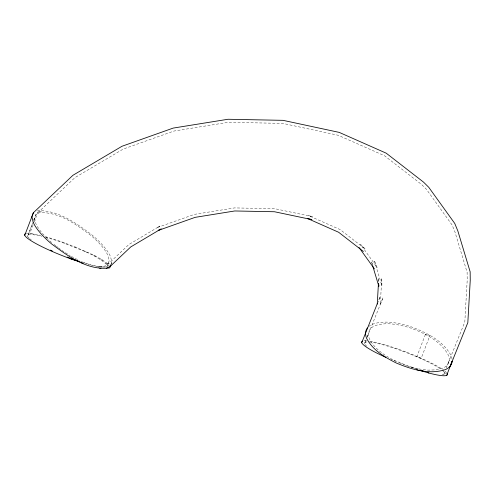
<?xml version="1.0" encoding="UTF-8"?>
<svg xmlns="http://www.w3.org/2000/svg" width="495" height="495" viewBox="0 0 495 495"><rect width="100%" height="100%" fill="white"/><g stroke="black" fill="none" stroke-linecap="round" stroke-linejoin="round"><path stroke-width="0.37" stroke-dasharray="2.48 1.86" d="M378.533 281.729L378.755 277.881L378.805 282.478M45.478 237.216A42.836 5.965 21 0 1 64.356 243.268C79.039 249.554 95.665 254.071 107.446 265.295L106.908 266.756L109.172 260.803L108.015 255.692A46.369 15.568 32.9 0 0 90.901 235.465C76.119 224.328 59.128 212.008 39.786 212.572L35.949 214.533L33.796 220.145M33.759 220.287L35.949 214.533L74.881 177.662L123.199 149.075L173.918 131.064L228.226 122.321L282.732 123.385L338.184 135.265L384.596 155.801L421.517 184.431L426.43 189.294L452.09 224.978L454.979 232.031L467.107 272.287L467.2 280.158L464.811 322.016L447.529 364.716M82.399 261.892L90.14 264.837L97.936 266.558L103.956 266.428L107.786 264.466L109.172 260.803M111.097 264.287L111.839 262.325L110.595 256.843A49.679 16.675 32.9 0 0 92.262 235.174C76.422 223.239 58.212 210.041 37.49 210.647M28.141 234.871L32.447 223.653M27.602 236.332L32.689 223.078M33.078 224.897L29.787 233.467L34.18 234.865M34.174 222.045L38.554 210.623L42.762 212.51M110.812 264.992L111.839 262.325M365.124 342.317L366.715 338.165M366.981 337.472L383.05 297.569L380.278 304.697L381.8 277.955L381.899 285.825L374.226 260.351L377.116 267.405L360.502 244.307L365.415 249.164L340.214 229.624L308.534 215.61L312.673 216.68L274.781 208.698L234.525 207.912L194.424 214.372L156.965 227.675L159.835 226.104L128.824 244.549L107.786 264.466M364.586 343.778L366.139 339.731M367.172 337.039L368.466 333.667M443.891 374.201L445.234 370.65M446.23 368.101L449.237 360.218M377.524 303.379L380.234 296.443L378.774 300.019M74.794 247.271L75.314 247.017C86.922 252.376 99.811 256.534 109.364 265.283M99.798 268.488L97.936 266.558L103.684 267.127L106.264 266.83M84.738 251.516L85.969 251.571M103.684 267.127L97.998 266.39L90.232 264.59L80.92 261.855M418.838 368.936L427.946 370.13L436.51 369.845L443.192 367.995A46.369 19.119 21.5 0 0 448.185 354.822C440.377 340.616 424.691 333.253 410.12 327.832C398.685 324.503 386.088 321.651 374.511 325.889A46.369 19.119 21.5 0 0 369.518 339.069C375.247 350.064 386.453 356.598 397.176 361.969M93.512 255.717L95.368 256.07M100.516 259.584L102.867 260.209M418.077 368.837L407.583 366.053L397.869 362.241M105.268 262.851L107.966 263.705M416.573 368.843L407.676 365.805L391.316 359.271M444.43 372.741L447.282 373.775A45.899 6.386 21 0 0 444.943 371.151M107.446 265.295L108.875 265.815M45.206 236.604A45.899 6.386 21 0 1 64.127 242.729L75.314 247.017M411.265 367.03L413.987 368.255M71.428 256.46L79.163 260.407M61.788 250.365L70.142 255.649M54.029 244.443L55.817 245.811M56.418 246.269L58.206 247.636M58.806 248.088L60.594 249.455M64.127 242.729L64.356 243.268M372.747 264.8L371.343 261.36L372.228 264.299M34.563 218.196L35.72 223.307A46.369 15.568 32.9 0 0 44.618 235.843M442.252 370.291A42.836 5.965 21 0 1 441.515 374.585M366.764 346.228A42.836 5.965 21 0 1 367.5 341.927M368.924 341.977A42.836 5.965 21 0 1 411.778 354.717L421.721 358.962A42.836 5.965 21 0 1 441.299 369.548M364.048 340.795A45.899 6.386 21 0 1 367.049 340.863M370.111 341.265A45.899 6.386 21 0 1 412.298 354.463L422.953 359.011A45.899 6.386 21 0 1 443.922 370.353M452.046 359.098A49.679 20.487 21.5 0 0 450.995 355.385C442.629 340.164 425.818 332.275 410.207 326.471C397.961 322.901 384.46 319.844 372.054 324.386A49.679 20.487 21.5 0 0 368.825 326.422M51.653 242.525A46.369 15.568 32.9 0 1 48.256 239.469M47.718 238.955A46.369 15.568 32.9 0 1 45.181 236.424M31.272 239.92A42.836 5.965 21 0 1 29.78 238.782M29.137 238.225A42.836 5.965 21 0 1 31.364 234.5L37.051 235.236A42.836 5.965 21 0 1 41.79 236.27M26.371 233.43A45.899 6.386 21 0 1 28.784 233.337L34.873 234.129A45.899 6.386 21 0 1 40.943 235.472M425.384 334.502L416.802 356.864L421.196 358.262L429.963 335.418L425.384 334.502"/><path stroke-width="0.74" d="M377.258 304.079L378.446 283.27M110.298 266.329L109.723 267.894C87.788 270.889 68.124 256.193 51.474 243.825A49.679 16.675 32.9 0 1 33.14 222.156M450.295 365.984L467.831 322.635L470.25 280.238L470.151 271.805L457.869 231.017L454.769 223.462L428.781 187.327L423.522 182.117L386.187 153.165L339.242 132.394L283.016 120.334L228.003 119.264L173.188 128.087L121.993 146.266L72.957 175.273L33.382 212.745L31.903 216.674L33.14 222.156M106.246 268.352L110.354 266.254L110.849 264.943M24.75 235.298L33.382 212.745M361.734 342.744L377.32 303.59M446.707 375.34L452.121 361.171A49.679 20.487 21.5 0 1 445.649 369.499C429.276 375.074 411.648 369.357 396.34 363.039C384.85 357.291 372.846 350.281 366.702 338.506A49.679 20.487 21.5 0 1 367.408 327.907M110.354 266.254L130.748 246.937L159.26 229.983M161.246 228.801L158.171 230.478L195.154 217.348L234.754 210.969L274.496 211.749L311.912 219.625L307.475 218.481L338.63 232.26L363.41 251.479M99.798 268.488L101.091 268.036M83.247 263.148L81.755 262.956L80.92 261.855M419.704 370.13L425.112 371.584M25.325 233.733A45.899 6.386 21 0 0 70.921 258.904L78.779 261.218M420.905 370.687L428.837 373.02A45.899 6.386 21 0 0 447.282 373.775M71.428 258.613L75.079 259.856M70.921 258.904L79.633 261.874M416.703 369.48L418.739 370.402M385.735 357.347L376.664 353.003A45.899 6.386 21 0 1 362.309 341.179M427.754 372.364L428.837 373.02M359.03 247.494L374.437 268.921M372.667 265.765L378.854 286.308L378.836 284.78M70.698 258.359A42.836 5.965 21 0 1 67.215 257.072M52.352 251.021A42.836 5.965 21 0 1 50.311 250.111"/></g></svg>
